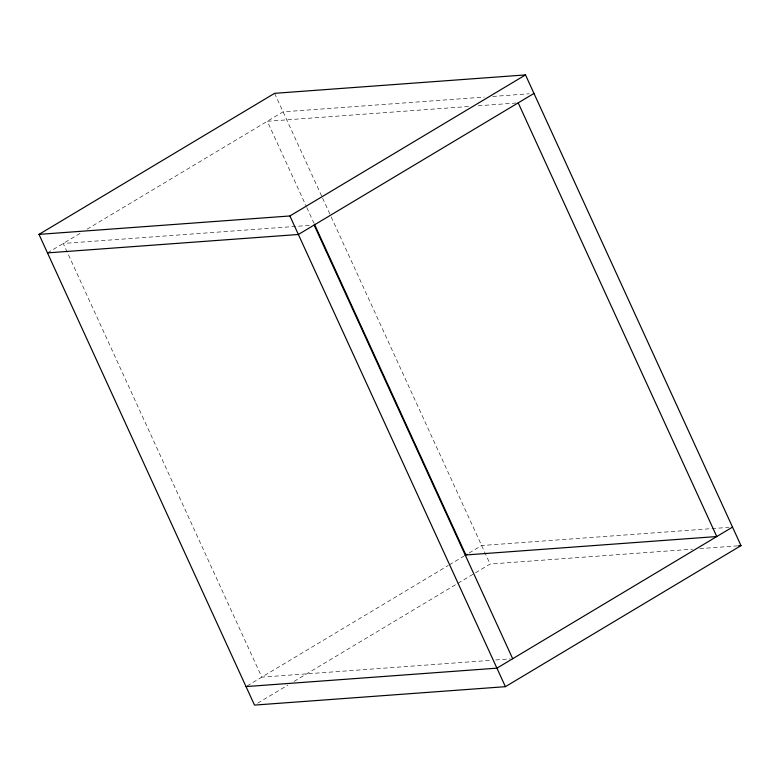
<?xml version="1.0" encoding="UTF-8"?>
<svg xmlns="http://www.w3.org/2000/svg" width="780" height="780" viewBox="0 0 780 780"><rect width="100%" height="100%" fill="white"/><g stroke="black" fill="none" stroke-linecap="round" stroke-linejoin="round"><path stroke-width="0.58" stroke-dasharray="3.9 2.92" d="M47.473 252.895L80.837 232.918M87.087 229.174L283.072 111.842L484.273 97.071M247.075 685.951L448.266 565.49M449.309 564.866L463.905 556.13M469.121 553.01L481.63 545.522L728.89 527.368M257.634 703.219L287.869 685.123M294.119 681.379L474.474 573.398M475.517 572.774L490.103 564.038L692.523 549.178M492.755 96.447L529.123 93.785M468.517 106.509L267.316 121.28L306.316 206.466M478.208 105.797L518.203 102.862M309.28 225.4L63.238 243.457L261.797 677.137L490.873 660.328M699.787 548.642L738.572 545.795M495.719 659.968L510.266 658.905M274.599 93.327L322.081 197.028M322.589 198.13L330.691 215.836M331.198 216.938L490.103 564.038M306.823 207.568L313.911 223.06"/><path stroke-width="1.17" d="M39 234.38L274.599 93.327L525.496 74.909L741 545.62L505.401 686.673L254.504 705.091L39 234.38L289.897 215.963L525.496 74.909M533.968 93.424L298.369 234.478L47.473 252.895M464.948 555.506L467.035 554.258M732.527 527.105L496.928 668.158L246.031 686.575M738.572 545.795L741 545.62M518.203 102.862L716.761 536.542L465.865 554.96L314.418 224.162M314.135 225.04L512.684 658.72M289.897 215.963L505.401 686.673"/></g></svg>
